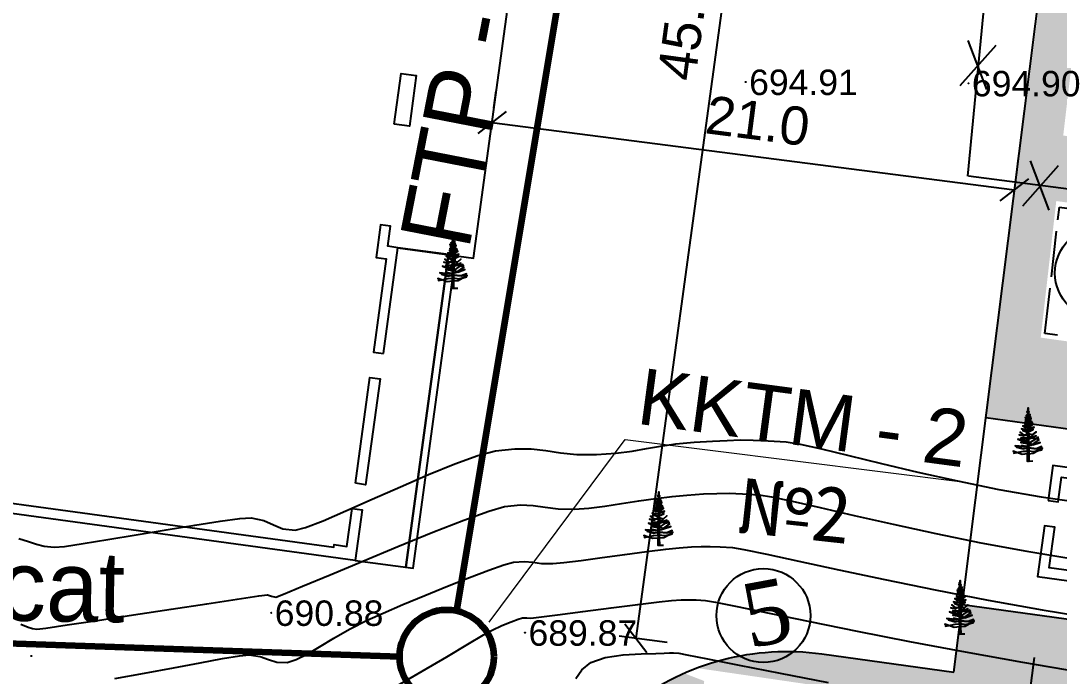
# Model space of a CAD drawing. Header units: feet. Extents: x 3381 to 683417, y 675186 to 4372291.
# Drawn here: x 682701.07 to 682741.89, y 4371955.67 to 4371981.43 of the extents above; entities that cross this region are included whole.
import ezdxf

# ---------------------------------------------------------------- set-up
doc = ezdxf.new("R2010")
doc.units = ezdxf.units.FT
doc.header["$MEASUREMENT"] = 0
doc.header["$PDMODE"] = 34
doc.header["$PDSIZE"] = 0.01
doc.linetypes.add('ACAD_ISO02W100', pattern=[15, 12, -3])
doc.linetypes.add('DUZ', pattern=[0])
doc.layers.get('0').update_dxf_attribs({"linetype": 'CONTINUOUS'})
doc.layers.get('Defpoints').update_dxf_attribs({"linetype": 'CONTINUOUS'})
for name, color, linetype in [('0_Point_Height', 2, 'CONTINUOUS'), ('0_Point_Point', 7, 'CONTINUOUS'), ('Aqaclar', 3, 'CONTINUOUS'), ('Layer8', 7, 'CONTINUOUS')]:
    doc.layers.add(name, color=color, linetype=linetype)
for name, color, linetype, lineweight in [('0_Ном._пера__7', 7, 'CONTINUOUS', 35), ('ANA HORIZONTAL', 24, 'CONTINUOUS', 30), ('das tikili', 5, 'CONTINUOUS', 0), ('HORIZANTAL', 24, 'CONTINUOUS', 13), ('окна', 140, 'CONTINUOUS', 9)]:
    doc.layers.add(name, color=color, linetype=linetype, lineweight=lineweight)
doc.styles.add('ARİAL', font='arial.ttf')
doc.styles.get("Standard").update_dxf_attribs({"font": 'arial.ttf', "height": 1.5})
doc.styles.add('style5', font='arialazlat.ttf', dxfattribs={"height": 400})
doc.styles.add('СГЕНЕРИР_СТИЛЬ_8', font='a3ar(la).ttf')
doc.dimstyles.new('ISO-25', dxfattribs={"dimtxt": 1.5, "dimasz": 1, "dimexe": 1.25, "dimexo": 0.625, "dimtad": 1, "dimtxsty": 'Standard', "dimblk": 'OBLIQUE', "dimcen": 2.5, "dimadec": 0, "dimazin": 0, "dimtfac": 1, "dimtmove": 0, "dimatfit": 3, "dimldrblk": 'OBLIQUE', "dimfxl": 1, "dimarcsym": 0})

# ---------------------------------------------------------------- blocks, each defined once
blk = doc.blocks.new('_Oblique')
at = {"color": 0, "linetype": 'ByBlock', "lineweight": -2}
blk.add_line((-0.5, -0.5), (0.5, 0.5), dxfattribs=at)
blk = doc.blocks.new('*D48')
at = {"color": 0, "lineweight": -2, "transparency": 16777216}
for p, q in [((682764.322, 4371993.59), (682770.297, 4371991.229)), ((682737.134, 4371910.689), (682769.134, 4371991.689)), ((682732.322, 4371912.59), (682738.297, 4371910.229))]:
    blk.add_line(p, q, dxfattribs=at)
at = {"layer": 'Defpoints', "color": 0, "lineweight": 30, "transparency": 16777216}
for p in [(682763.741, 4371993.819), (682769.134, 4371991.689), (682731.741, 4371912.819)]:
    blk.add_point(p, dxfattribs=at)
at = {"color": 0, "lineweight": -2, "transparency": 16777216}
for p, rotation in [((682769.134, 4371991.689), 68.44292071496228), ((682737.134, 4371910.689), 248.4429207149623)]:
    blk.add_blockref('_Oblique', p, dxfattribs=dict(at, rotation=rotation))
at = {"color": 0, "lineweight": 25, "transparency": 16777216, "insert": (682751.715, 4371951.749), "char_height": 1.5, "attachment_point": 5, "rotation": 68.4429}
blk.add_mtext('87,09', dxfattribs=at)
blk = doc.blocks.new('*D65')
at = {"color": 0, "lineweight": -2, "transparency": 16777216}
for p, q in [((682740.907, 4371956.406), (682737.165, 4371928.417)), ((682744.845, 4371955.88), (682741.102, 4371927.891)), ((682737.33, 4371929.656), (682741.268, 4371929.129))]:
    blk.add_line(p, q, dxfattribs=at)
at = {"layer": 'Defpoints', "color": 0, "lineweight": 30, "transparency": 16777216}
for p in [(682740.99, 4371957.026), (682744.928, 4371956.499), (682741.268, 4371929.129)]:
    blk.add_point(p, dxfattribs=at)
at = {"color": 0, "lineweight": -2, "transparency": 16777216}
for p, rotation in [((682737.33, 4371929.656), 172.3837789304627), ((682741.268, 4371929.129), 352.3837789304627)]:
    blk.add_blockref('_Oblique', p, dxfattribs=dict(at, rotation=rotation))
at = {"color": 0, "lineweight": 25, "transparency": 16777216, "insert": (682739.483, 4371930.771), "char_height": 1.5, "attachment_point": 5, "rotation": 352.3838}
blk.add_mtext('{\\fArial|b0|i0|c238|p34;4.0}', dxfattribs=at)
blk = doc.blocks.new('*D73')
at = {"color": 0, "lineweight": -2, "transparency": 16777216}
for p, q in [((682731.34, 4372001.807), (682725.245, 4371957.171)), ((682730.686, 4372001.896), (682732.579, 4372001.638)), ((682724.591, 4371957.261), (682726.483, 4371957.002))]:
    blk.add_line(p, q, dxfattribs=at)
at = {"layer": 'Defpoints', "color": 0, "lineweight": 30, "transparency": 16777216}
for p in [(682730.067, 4372001.981, 374.953), (682723.971, 4371957.345), (682725.245, 4371957.171)]:
    blk.add_point(p, dxfattribs=at)
at = {"color": 0, "lineweight": -2, "transparency": 16777216}
for p, rotation in [((682731.34, 4372001.807), 82.22386250905055), ((682725.245, 4371957.171), 262.2238625090505)]:
    blk.add_blockref('_Oblique', p, dxfattribs=dict(at, rotation=rotation))
at = {"color": 0, "lineweight": 25, "transparency": 16777216, "insert": (682727.113, 4371981.132), "char_height": 1.5, "attachment_point": 5, "rotation": 82.2239}
blk.add_mtext('{\\fArial|b0|i0|c238|p34;45.0}', dxfattribs=at)
blk = doc.blocks.new('*D77')
at = {"color": 0, "lineweight": -2, "transparency": 16777216}
for p, q in [((682745.098, 4371958.572), (682740.871, 4371927.947)), ((682749.519, 4371957.962), (682745.292, 4371927.336)), ((682741.042, 4371929.185), (682745.463, 4371928.575))]:
    blk.add_line(p, q, dxfattribs=at)
at = {"layer": 'Defpoints', "color": 0, "lineweight": 30, "transparency": 16777216}
for p in [(682745.184, 4371959.191, 243.171), (682749.605, 4371958.581, 243.171), (682745.463, 4371928.575)]:
    blk.add_point(p, dxfattribs=at)
at = {"color": 0, "lineweight": -2, "transparency": 16777216}
for p, rotation in [((682741.042, 4371929.185), 172.1407467968113), ((682745.463, 4371928.575), 352.1407467968113)]:
    blk.add_blockref('_Oblique', p, dxfattribs=dict(at, rotation=rotation))
at = {"color": 0, "lineweight": 25, "transparency": 16777216, "insert": (682743.442, 4371930.258), "char_height": 1.5, "attachment_point": 5, "rotation": 352.1407}
blk.add_mtext('{\\fArial|b0|i0|c238|p34;4.50}', dxfattribs=at)
blk = doc.blocks.new('*D30')
at = {"color": 0, "lineweight": -2, "transparency": 16777216}
blk.add_arc((682678.63, 4372016.248), 3.912, 242.879, 352.9349, dxfattribs=at)
at = {"layer": 'Defpoints', "color": 0, "lineweight": 30, "transparency": 16777216}
for p in [(682678.63, 4372016.248), (682678.63, 4372016.248), (682679.28, 4372012.391), (682717.144, 4372011.474), (682643.941, 4371948.521)]:
    blk.add_point(p, dxfattribs=at)
at = {"color": 0, "lineweight": -2, "transparency": 16777216}
for p, rotation in [((682682.512, 4372015.767), 82.93491798850536), ((682676.847, 4372012.766), 152.8790077977503)]:
    blk.add_blockref('_Oblique', p, dxfattribs=dict(at, rotation=rotation))
at = {"color": 0, "lineweight": 25, "transparency": 16777216, "insert": (682679.809, 4372014.02), "char_height": 1.5, "attachment_point": 5, "rotation": 27.907}
blk.add_mtext('110°', dxfattribs=at)
blk = doc.blocks.new('*D32')
at = {"color": 0, "lineweight": -2, "transparency": 16777216}
blk.add_arc((682740.56, 4371935.687), 7.21, 68.4429, 172.4341, dxfattribs=at)
at = {"layer": 'Defpoints', "color": 0, "lineweight": 30, "transparency": 16777216}
for p in [(682763.481, 4371993.705), (682643.941, 4371948.521), (682738.925, 4371942.709), (682740.595, 4371935.683), (682731.623, 4371913.064)]:
    blk.add_point(p, dxfattribs=at)
at = {"color": 0, "lineweight": -2, "transparency": 16777216}
for p, rotation in [((682743.209, 4371942.393), 338.4429207151824), ((682733.413, 4371936.637), 262.434139284192)]:
    blk.add_blockref('_Oblique', p, dxfattribs=dict(at, rotation=rotation))
at = {"color": 0, "lineweight": 25, "transparency": 16777216, "insert": (682736.203, 4371943.103), "char_height": 1.5, "attachment_point": 5, "rotation": 30.4385}
blk.add_mtext('104°', dxfattribs=at)
blk = doc.blocks.new('*D40')
at = {"color": 0, "lineweight": -2, "transparency": 16777216}
for p, q in [((682719.668, 4371978.005), (682719.753, 4371978.668)), ((682719.593, 4371977.428), (682740.13, 4371974.787)), ((682740.204, 4371975.364), (682740.289, 4371976.027))]:
    blk.add_line(p, q, dxfattribs=at)
at = {"layer": 'Defpoints', "color": 0, "lineweight": 30, "transparency": 16777216}
for p in [(682719.588, 4371977.385), (682740.124, 4371974.744), (682740.13, 4371974.787)]:
    blk.add_point(p, dxfattribs=at)
at = {"color": 0, "lineweight": -2, "transparency": 16777216}
for p, rotation in [((682719.593, 4371977.428), 172.6706720708803), ((682740.13, 4371974.787), 352.6706720708803)]:
    blk.add_blockref('_Oblique', p, dxfattribs=dict(at, rotation=rotation))
at = {"color": 0, "lineweight": 25, "transparency": 16777216, "insert": (682730.039, 4371977.487), "char_height": 1.5, "attachment_point": 5, "rotation": 352.6707}
blk.add_mtext('{\\fArial|b0|i0|c238|p34;21.0}', dxfattribs=at)

msp = doc.modelspace()

# ---------------------------------------------------------------- hatches: boundary and pattern name
at = {"lineweight": 25}
h = msp.add_hatch(dxfattribs=at)
h.set_pattern_fill('GRASS', color=3)
h.set_pattern_definition([(90, (1845.1116, -2920.28305), (-0.707106781, 0.707106781), [0.1875, -1.226713563]), (45, (1845.1116, -2920.283), (-0.70710678119, 0.70710678119), [0.1875, -0.8125]), (135, (1845.1116, -2920.283), (-0.70710678119, -0.70710678119), [0.1875, -0.8125])])
edge = h.paths.add_edge_path(flags=16)
edge.add_arc((682658.082, 4371956.212), 3.56, 0, 360)
edge = h.paths.add_edge_path()
edge.add_line((682660.874, 4371958.42), (682665.412, 4371957.812))
edge.add_line((682665.412, 4371957.812), (682665.799, 4371960.701))
edge.add_line((682665.799, 4371960.701), (682658.472, 4371961.691))
edge.add_line((682658.472, 4371961.691), (682660.613, 4371977.547))
edge.add_line((682660.613, 4371977.547), (682668.986, 4371976.416))
edge.add_line((682668.986, 4371976.416), (682669.713, 4371981.799))
edge.add_line((682669.713, 4371981.799), (682665.061, 4371982.471))
edge.add_line((682665.061, 4371982.471), (682665.875, 4371988.112))
edge.add_line((682665.875, 4371988.112), (682673.997, 4371986.959))
edge.add_line((682673.997, 4371986.959), (682677.743, 4372014.074))
edge.add_line((682677.743, 4372014.074), (682677.836, 4372014.764))
edge.add_line((682677.836, 4372014.764), (682677.566, 4372014.27))
edge.add_line((682677.566, 4372014.27), (682640.028, 4371940.941))
edge.add_line((682640.028, 4371940.941), (682731.623, 4371913.064))
edge.add_line((682731.623, 4371913.064), (682763.481, 4371993.705))
edge.add_line((682763.481, 4371993.705), (682756.37, 4371996.426))
edge.add_line((682756.37, 4371996.426), (682754.616, 4371991.842))
edge.add_line((682754.616, 4371991.842), (682746.252, 4371994.776))
edge.add_arc((682905.681, 4371929.891), 172.127, 157.85455, 159.31778)
edge.add_line((682744.647, 4371990.683), (682758.012, 4371988.887))
edge.add_line((682758.012, 4371988.887), (682757.27, 4371983.639))
edge.add_line((682757.27, 4371983.639), (682743.941, 4371985.446))
edge.add_arc((682744.241, 4371982.305), 3.155, 95.4615, 167.5925)
edge.add_line((682741.16, 4371982.983), (682741.16, 4371982.028))
edge.add_line((682741.16, 4371982.028), (682742.827, 4371982.421))
edge.add_line((682742.827, 4371982.421), (682748.418, 4371981.442))
edge.add_line((682748.418, 4371981.442), (682746.468, 4371968.259))
edge.add_line((682746.468, 4371968.259), (682746.249, 4371968.259))
edge.add_line((682746.249, 4371968.259), (682741.16, 4371968.976))
edge.add_line((682741.16, 4371968.976), (682741.771, 4371974.344))
edge.add_line((682741.771, 4371974.344), (682746.874, 4371973.645))
edge.add_line((682746.874, 4371973.645), (682747.225, 4371976.207))
edge.add_line((682747.225, 4371976.207), (682742.045, 4371976.917))
edge.add_line((682742.045, 4371976.917), (682742.641, 4371982.005))
edge.add_line((682742.641, 4371982.005), (682741.06, 4371981.796))
edge.add_line((682741.06, 4371981.796), (682739.004, 4371965.83))
edge.add_line((682739.004, 4371965.83), (682747.74, 4371964.621))
edge.add_line((682747.74, 4371964.621), (682746.909, 4371957.265))
edge.add_line((682746.909, 4371957.265), (682738.126, 4371958.481))
edge.add_line((682738.126, 4371958.481), (682737.747, 4371955.83))
edge.add_line((682737.747, 4371955.83), (682731.62, 4371956.634))
edge.add_arc((682731.183, 4371946.643), 10, 87.4993, 110.7786)
edge.add_line((682727.636, 4371955.993), (682737.385, 4371954.567))
edge.add_line((682737.385, 4371954.567), (682736.758, 4371951.072))
edge.add_line((682736.758, 4371951.072), (682733.448, 4371951.598))
edge.add_line((682733.448, 4371951.598), (682733.841, 4371954.672))
edge.add_line((682733.841, 4371954.672), (682731.31, 4371955.007))
edge.add_line((682731.31, 4371955.007), (682730.905, 4371951.945))
edge.add_line((682730.905, 4371951.945), (682727.581, 4371952.385))
edge.add_line((682727.581, 4371952.385), (682727.933, 4371955.482))
edge.add_line((682727.933, 4371955.482), (682727.139, 4371955.789))
edge.add_arc((682731.353, 4371946.431), 10.263, 114.2395, 179.0096)
edge.add_line((682721.091, 4371946.608), (682720.741, 4371943.972))
edge.add_line((682720.741, 4371943.972), (682717.755, 4371944.299))
edge.add_line((682717.755, 4371944.299), (682716.874, 4371939.436))
edge.add_line((682716.874, 4371939.436), (682708.165, 4371940.649))
edge.add_line((682708.165, 4371940.649), (682708.852, 4371945.55))
edge.add_line((682708.852, 4371945.55), (682701.926, 4371946.469))
edge.add_line((682701.926, 4371946.469), (682702.361, 4371949.743))
edge.add_arc((682699.387, 4371950.138), 3, 352.4412, 442.1402)
edge.add_line((682699.797, 4371953.11), (682687.911, 4371954.75))
edge.add_line((682687.911, 4371954.75), (682686.64, 4371945.333))
edge.add_line((682686.64, 4371945.333), (682679.337, 4371946.312))
edge.add_line((682679.337, 4371946.312), (682680.591, 4371955.761))
edge.add_line((682680.591, 4371955.761), (682677.575, 4371956.183))
edge.add_line((682677.575, 4371956.183), (682676.314, 4371946.678))
edge.add_line((682676.314, 4371946.678), (682674.884, 4371946.953))
edge.add_line((682674.884, 4371946.953), (682664.163, 4371948.496))
edge.add_line((682664.163, 4371948.496), (682665.212, 4371956.326))
edge.add_line((682665.212, 4371956.326), (682661.592, 4371956.811))
edge.add_arc((682658.082, 4371956.212), 3.56, 9.688, 38.3434)

# ---------------------------------------------------------------- linework, layer by layer
at = {"lineweight": 90}
msp.add_line((682724.11, 4371993.675), (682718.193, 4371958.245, 690), dxfattribs=at)
at = {"color": 1, "lineweight": 25}
for p, q in [((682738, 4371978.886), (682739.403, 4371980.475)), ((682738.293, 4371980.656, 697.5), (682739.029, 4371978.723)), ((682740.748, 4371975.92, 697.5), (682741.485, 4371973.987)), ((682740.456, 4371974.151), (682741.859, 4371975.739))]:
    msp.add_line(p, q, dxfattribs=at)
at = {"color": 0, "lineweight": 18}
for p, q in [((682719.482, 4371957.796, -2), (682724.827, 4371964.974, -61.366)), ((682724.827, 4371964.974, -61.366), (682738.191, 4371963.3, -61.366))]:
    msp.add_line(p, q, dxfattribs=at)
at = {"color": 7, "lineweight": 90}
msp.add_line((682715.965, 4371956.437, 690), (682680.559, 4371957.62, 690), dxfattribs=at)
at = {"color": 7, "lineweight": 25}
for points in [[(682714.216, 4371960.223), (682716.5, 4371959.912), (682718.178, 4371972.198), (682717.881, 4371972.238), (682716.203, 4371959.952), (682717.881, 4371972.238), (682715.894, 4371972.509), (682718.867, 4371972.104), (682722.06, 4371995.487), (682719.087, 4371995.892)], [(682715.326, 4371968.348), (682715.894, 4371972.509), (682715.498, 4371972.564), (682715.606, 4371973.356), (682715.21, 4371973.41), (682715.034, 4371972.122), (682715.43, 4371972.068), (682714.93, 4371968.402), (682715.326, 4371968.348)], [(682686.955, 4371962.331), (682687.009, 4371962.728), (682687.798, 4371962.62), (682687.811, 4371962.719), (682687.91, 4371962.706), (682688.127, 4371964.291), (682688.622, 4371964.223), (682688.609, 4371964.124), (682713.379, 4371960.742), (682713.392, 4371960.841), (682713.888, 4371960.773), (682714.091, 4371962.259), (682714.487, 4371962.205), (682714.216, 4371960.223), (682688.455, 4371963.741), (682688.239, 4371962.156), (682686.955, 4371962.331)]]:
    msp.add_lwpolyline(points, dxfattribs=at)
for points in [[(682737.747, 4371955.83), (682741.16, 4371982.983, -0.312203), (682743.711, 4371985.392), (682743.941, 4371985.446)], [(682701.926, 4371946.469), (682720.741, 4371943.972), (682721.27, 4371947.959, -0.415845), (682732.554, 4371956.549), (682737.747, 4371955.83)]]:
    msp.add_lwpolyline(points, format="xyb", dxfattribs=at)
for points in [[(682715.75, 4371977.364), (682716.022, 4371979.355), (682716.616, 4371979.274), (682716.344, 4371977.282)], [(682714.226, 4371963.25), (682714.794, 4371967.411), (682715.191, 4371967.357), (682714.622, 4371963.196)]]:
    msp.add_lwpolyline(points, close=True, dxfattribs=at)
at = {"color": 7, "linetype": 'ACAD_ISO02W100', "lineweight": 25, "ltscale": 0.15, "elevation": 243.171}
msp.add_lwpolyline([(682741.319, 4371969.135), (682741.894, 4371974.103), (682746.849, 4371973.426), (682746.274, 4371968.459), (682741.319, 4371969.135)], dxfattribs=at)
at = {"color": 7, "lineweight": 25, "elevation": 243.171}
msp.add_lwpolyline([(682738.081, 4371958.487), (682746.909, 4371957.265), (682747.74, 4371964.621), (682739.004, 4371965.83)], dxfattribs=at)
at = {"color": 7, "lineweight": 25, "elevation": 243.171, "flags": 128}
msp.add_lwpolyline([(682741.45, 4371962.576), (682741.846, 4371962.522), (682741.981, 4371963.497), (682745.542, 4371963.005), (682745.048, 4371959.439), (682741.487, 4371959.932), (682741.709, 4371961.531), (682741.313, 4371961.586), (682741.036, 4371959.59), (682745.395, 4371958.987), (682745.998, 4371963.345), (682741.64, 4371963.949), (682741.45, 4371962.576)], dxfattribs=at)
at = {"color": 7, "linetype": 'DUZ', "lineweight": 25}
for centre in [(682743.567, 4371971.515, -1131.832), (682730.26, 4371958.053, 2350.8)]:
    msp.add_circle(centre, 1.846, dxfattribs=at)
at = {"color": 1, "linetype": 'ByBlock', "lineweight": 90}
msp.add_circle((682717.812, 4371956.437, 690), 1.848, dxfattribs=at)
at = {"linetype": 'Continuous', "lineweight": 25}
msp.add_open_spline([(682691.713, 4372146.789), (682693.534, 4372143.319), (682699.84, 4372131.301), (682709.737, 4372113.319), (682723.732, 4372094.055), (682734.503, 4372073.857), (682745.466, 4372055.972), (682754.594, 4372038.568), (682768.009, 4372020.047), (682784.609, 4372005.758), (682796.144, 4371990.921), (682804.074, 4371980.439), (682815.392, 4371968.52), (682823.641, 4371957.828), (682828.085, 4371952.068)], degree=3, knots=[0, 0, 0, 0, 11.75951, 40.72321, 61.46233, 83.054979, 109.290717, 124.392744, 141.962718, 177.533008, 189.558821, 198.276488, 216.955448, 238.768866, 238.768866, 238.768866, 238.768866], dxfattribs=at)
at = {"layer": '0_Point_Point', "lineweight": 25}
for p in [(682729.563, 4371979.023, 694.915), (682738.319, 4371978.971, 694.896), (682710.917, 4371958.161, 690.883), (682720.892, 4371957.383, 689.868), (682701.488, 4371956.466, 690.837)]:
    msp.add_point(p, dxfattribs=at)
at = {"layer": 'ANA HORIZONTAL', "color": 32, "lineweight": 25, "elevation": 690}
msp.add_lwpolyline([(682715.807, 4371955.271), (682716.845, 4371955.866), (682717.812, 4371956.437), (682718.64, 4371956.931), (682719.258, 4371957.298), (682719.595, 4371957.484), (682719.984, 4371957.657), (682720.342, 4371957.804), (682720.627, 4371957.911), (682720.798, 4371957.961), (682720.957, 4371957.961), (682721.119, 4371957.949), (682721.438, 4371957.988), (682722.173, 4371958.083), (682723.169, 4371958.214), (682724.271, 4371958.357), (682725.323, 4371958.491), (682726.169, 4371958.594), (682726.654, 4371958.645), (682727.028, 4371958.667), (682727.321, 4371958.677), (682727.613, 4371958.672), (682727.986, 4371958.649), (682728.371, 4371958.58), (682729.229, 4371958.407), (682730.491, 4371958.147), (682732.087, 4371957.82), (682733.949, 4371957.444), (682736.008, 4371957.04), (682738.193, 4371956.625), (682740.438, 4371956.218), (682742.671, 4371955.84)], dxfattribs=at)
at = {"layer": 'Aqaclar', "color": 3, "lineweight": 25}
for points in [[(682718.245, 4371970.909), (682718.033, 4371970.902), (682718.037, 4371971.196), (682717.829, 4371971.172), (682717.619, 4371971.248), (682717.469, 4371971.302), (682717.619, 4371971.248), (682717.494, 4371971.221), (682717.619, 4371971.248), (682717.873, 4371971.302), (682718.038, 4371971.309), (682718.037, 4371971.196), (682718.082, 4371971.201), (682718.086, 4371970.903), (682718.082, 4371971.201), (682718.258, 4371971.221), (682718.425, 4371971.315), (682718.593, 4371971.359), (682718.425, 4371971.315), (682718.618, 4371971.423), (682718.425, 4371971.315), (682718.283, 4371971.278), (682718.08, 4371971.307), (682718.082, 4371971.201), (682718.08, 4371971.307), (682718.062, 4371971.31), (682718.038, 4371971.309), (682718.039, 4371971.432), (682718.037, 4371971.432), (682717.867, 4371971.391), (682717.608, 4371971.464), (682717.867, 4371971.391), (682718.037, 4371971.432), (682718.039, 4371971.432), (682718.04, 4371971.478), (682718.031, 4371971.48), (682717.816, 4371971.529), (682717.946, 4371971.499), (682717.873, 4371971.488), (682717.544, 4371971.521), (682717.873, 4371971.488), (682717.946, 4371971.499), (682718.041, 4371971.514), (682718.04, 4371971.478), (682718.041, 4371971.514), (682718.078, 4371971.52), (682718.08, 4371971.307), (682718.079, 4371971.432), (682718.081, 4371971.432), (682718.385, 4371971.399), (682718.587, 4371971.488), (682718.385, 4371971.399), (682718.079, 4371971.432), (682718.078, 4371971.52), (682718.189, 4371971.537), (682718.486, 4371971.747), (682718.223, 4371971.561), (682718.246, 4371971.553), (682718.53, 4371971.65), (682718.246, 4371971.553), (682718.138, 4371971.594), (682718.077, 4371971.603), (682718.078, 4371971.52), (682718.077, 4371971.603), (682718.042, 4371971.609), (682718.041, 4371971.514), (682718.042, 4371971.609), (682717.778, 4371971.65), (682718.042, 4371971.609), (682718.042, 4371971.658), (682717.974, 4371971.658), (682717.652, 4371971.78), (682717.974, 4371971.658), (682718.042, 4371971.658), (682718.044, 4371971.761), (682717.955, 4371971.723), (682717.747, 4371971.772), (682717.955, 4371971.723), (682718.075, 4371971.774), (682718.076, 4371971.658), (682718.042, 4371971.658), (682718.076, 4371971.658), (682718.077, 4371971.603), (682718.076, 4371971.658), (682718.157, 4371971.658), (682718.356, 4371971.791), (682718.448, 4371971.853), (682718.356, 4371971.791), (682718.378, 4371971.788), (682718.473, 4371971.804), (682718.378, 4371971.788), (682718.22, 4371971.812), (682718.193, 4371971.825), (682718.075, 4371971.774), (682718.193, 4371971.825), (682718.372, 4371971.901), (682718.193, 4371971.825), (682718.132, 4371971.853), (682718.239, 4371971.877), (682718.132, 4371971.853), (682718.062, 4371971.885), (682718.073, 4371971.88), (682718.074, 4371971.84), (682718.132, 4371971.853), (682718.074, 4371971.84), (682718.075, 4371971.774), (682718.074, 4371971.84), (682718.044, 4371971.834), (682718.044, 4371971.761), (682718.044, 4371971.834), (682717.949, 4371971.812), (682717.772, 4371971.82), (682717.949, 4371971.812), (682718.044, 4371971.834), (682718.046, 4371971.925), (682718.1, 4371971.917), (682718.073, 4371971.921), (682718.073, 4371971.88), (682718.073, 4371971.921), (682718.046, 4371971.925), (682717.873, 4371971.95), (682717.74, 4371972.055), (682717.873, 4371971.95), (682717.937, 4371971.941), (682717.873, 4371971.901), (682717.702, 4371971.942), (682717.873, 4371971.901), (682717.937, 4371971.941), (682718.047, 4371972.009), (682718.046, 4371971.925), (682718.073, 4371971.921), (682718.072, 4371971.985), (682718.233, 4371971.942), (682718.372, 4371972.063), (682718.233, 4371971.942), (682718.072, 4371971.985), (682718.071, 4371972.066), (682718.258, 4371972.152), (682718.031, 4371972.047), (682717.848, 4371972.112), (682718.031, 4371972.047), (682718.047, 4371972.055), (682718.047, 4371972.009), (682718.049, 4371972.167), (682718.031, 4371972.16), (682717.942, 4371972.152), (682717.797, 4371972.177), (682717.942, 4371972.152), (682718.031, 4371972.16), (682718.049, 4371972.167), (682718.07, 4371972.174), (682718.071, 4371972.066), (682718.07, 4371972.174), (682718.29, 4371972.249), (682718.184, 4371972.213), (682718.258, 4371972.209), (682718.107, 4371972.217), (682717.993, 4371972.274), (682718.05, 4371972.245), (682718.049, 4371972.167), (682718.07, 4371972.174), (682718.068, 4371972.268), (682717.942, 4371972.233), (682717.854, 4371972.306), (682717.942, 4371972.233), (682718.05, 4371972.263), (682718.05, 4371972.245), (682718.05, 4371972.263), (682718.151, 4371972.29), (682718.252, 4371972.371), (682718.151, 4371972.29), (682718.068, 4371972.268), (682718.068, 4371972.309), (682718.1, 4371972.306), (682718.227, 4371972.42), (682718.1, 4371972.306), (682718.068, 4371972.309), (682718.05, 4371972.31), (682718.05, 4371972.263), (682718.05, 4371972.31), (682717.911, 4371972.322), (682718.05, 4371972.31), (682718.051, 4371972.326), (682717.923, 4371972.411), (682718.051, 4371972.326), (682718.052, 4371972.437), (682718.056, 4371972.436), (682717.942, 4371972.484), (682718.056, 4371972.436), (682718.163, 4371972.501), (682718.066, 4371972.442), (682718.068, 4371972.309), (682718.067, 4371972.375), (682718.208, 4371972.468), (682718.067, 4371972.375), (682718.065, 4371972.512), (682718.126, 4371972.525), (682718.182, 4371972.59), (682718.126, 4371972.525), (682718.065, 4371972.512), (682718.053, 4371972.509), (682718.052, 4371972.437), (682718.053, 4371972.509), (682718.012, 4371972.501), (682717.961, 4371972.565), (682718.012, 4371972.501), (682718.053, 4371972.509), (682718.054, 4371972.603), (682717.942, 4371972.63), (682718.075, 4371972.598), (682718.163, 4371972.646), (682718.075, 4371972.598), (682718.064, 4371972.6), (682718.065, 4371972.512), (682718.064, 4371972.6), (682718.064, 4371972.645), (682718.144, 4371972.687), (682718.064, 4371972.645), (682718.063, 4371972.717), (682718.094, 4371972.711), (682718.063, 4371972.717), (682718.012, 4371972.727), (682718.056, 4371972.719), (682718.054, 4371972.603), (682718.055, 4371972.647), (682718.012, 4371972.654), (682718.055, 4371972.647), (682718.055, 4371972.677), (682717.98, 4371972.703), (682718.055, 4371972.677), (682718.056, 4371972.719), (682718.056, 4371972.758), (682718.031, 4371972.768), (682718.062, 4371972.756), (682718.094, 4371972.743), (682718.119, 4371972.711), (682718.106, 4371972.728), (682718.138, 4371972.752), (682718.094, 4371972.719), (682718.106, 4371972.728), (682718.094, 4371972.743), (682718.062, 4371972.756), (682718.063, 4371972.717), (682718.062, 4371972.756), (682718.062, 4371972.818), (682718.1, 4371972.849), (682718.067, 4371972.822), (682718.088, 4371972.808), (682718.067, 4371972.822), (682718.057, 4371972.828), (682718.012, 4371972.857), (682718.057, 4371972.828), (682718.058, 4371972.888), (682718.031, 4371972.922), (682718.058, 4371972.888), (682718.059, 4371973.01), (682718.062, 4371972.825), (682718.062, 4371972.818), (682718.062, 4371972.825), (682718.057, 4371972.828), (682718.057, 4371972.814), (682718.062, 4371972.818), (682718.05, 4371972.808), (682718.057, 4371972.814), (682718.056, 4371972.758)], [(682740.851, 4371964.117), (682740.639, 4371964.11), (682740.643, 4371964.404), (682740.435, 4371964.381), (682740.225, 4371964.456), (682740.075, 4371964.51), (682740.225, 4371964.456), (682740.1, 4371964.429), (682740.225, 4371964.456), (682740.479, 4371964.51), (682740.644, 4371964.517), (682740.643, 4371964.404), (682740.688, 4371964.409), (682740.692, 4371964.112), (682740.688, 4371964.409), (682740.864, 4371964.429), (682741.031, 4371964.523), (682741.199, 4371964.567), (682741.031, 4371964.523), (682741.224, 4371964.632), (682741.031, 4371964.523), (682740.89, 4371964.486), (682740.687, 4371964.516), (682740.688, 4371964.409), (682740.687, 4371964.516), (682740.669, 4371964.518), (682740.644, 4371964.517), (682740.646, 4371964.64), (682740.643, 4371964.64), (682740.473, 4371964.599), (682740.214, 4371964.672), (682740.473, 4371964.599), (682740.643, 4371964.64), (682740.646, 4371964.64), (682740.646, 4371964.686), (682740.637, 4371964.688), (682740.422, 4371964.737), (682740.552, 4371964.708), (682740.479, 4371964.697), (682740.151, 4371964.729), (682740.479, 4371964.697), (682740.552, 4371964.708), (682740.647, 4371964.722), (682740.646, 4371964.686), (682740.647, 4371964.722), (682740.684, 4371964.728), (682740.687, 4371964.516), (682740.685, 4371964.64), (682740.688, 4371964.64), (682740.991, 4371964.607), (682741.193, 4371964.697), (682740.991, 4371964.607), (682740.685, 4371964.64), (682740.684, 4371964.728), (682740.795, 4371964.745), (682741.092, 4371964.956), (682740.83, 4371964.77), (682740.852, 4371964.761), (682741.136, 4371964.859), (682740.852, 4371964.761), (682740.744, 4371964.802), (682740.683, 4371964.812), (682740.684, 4371964.728), (682740.683, 4371964.812), (682740.648, 4371964.817), (682740.647, 4371964.722), (682740.648, 4371964.817), (682740.384, 4371964.859), (682740.648, 4371964.817), (682740.649, 4371964.867), (682740.58, 4371964.867), (682740.258, 4371964.988), (682740.58, 4371964.867), (682740.649, 4371964.867), (682740.65, 4371964.969), (682740.561, 4371964.931), (682740.353, 4371964.98), (682740.561, 4371964.931), (682740.681, 4371964.983), (682740.682, 4371964.867), (682740.649, 4371964.867), (682740.682, 4371964.867), (682740.683, 4371964.812), (682740.682, 4371964.867), (682740.763, 4371964.867), (682740.962, 4371965), (682741.054, 4371965.061), (682740.962, 4371965), (682740.984, 4371964.996), (682741.079, 4371965.012), (682740.984, 4371964.996), (682740.826, 4371965.02), (682740.799, 4371965.033), (682740.681, 4371964.983), (682740.799, 4371965.033), (682740.978, 4371965.11), (682740.799, 4371965.033), (682740.738, 4371965.061), (682740.845, 4371965.085), (682740.738, 4371965.061), (682740.669, 4371965.093), (682740.68, 4371965.088), (682740.68, 4371965.048), (682740.738, 4371965.061), (682740.68, 4371965.048), (682740.681, 4371964.983), (682740.68, 4371965.048), (682740.651, 4371965.042), (682740.65, 4371964.969), (682740.651, 4371965.042), (682740.555, 4371965.02), (682740.378, 4371965.029), (682740.555, 4371965.02), (682740.651, 4371965.042), (682740.652, 4371965.134), (682740.706, 4371965.126), (682740.679, 4371965.13), (682740.68, 4371965.088), (682740.679, 4371965.13), (682740.652, 4371965.134), (682740.479, 4371965.158), (682740.346, 4371965.263), (682740.479, 4371965.158), (682740.543, 4371965.149), (682740.479, 4371965.11), (682740.309, 4371965.15), (682740.479, 4371965.11), (682740.543, 4371965.149), (682740.653, 4371965.217), (682740.652, 4371965.134), (682740.679, 4371965.13), (682740.678, 4371965.193), (682740.839, 4371965.15), (682740.978, 4371965.272), (682740.839, 4371965.15), (682740.678, 4371965.193), (682740.677, 4371965.274), (682740.864, 4371965.361), (682740.637, 4371965.255), (682740.454, 4371965.32), (682740.637, 4371965.255), (682740.653, 4371965.263), (682740.653, 4371965.217), (682740.655, 4371965.375), (682740.637, 4371965.369), (682740.549, 4371965.361), (682740.403, 4371965.385), (682740.549, 4371965.361), (682740.637, 4371965.369), (682740.655, 4371965.375), (682740.676, 4371965.382), (682740.677, 4371965.274), (682740.676, 4371965.382), (682740.896, 4371965.458), (682740.79, 4371965.421), (682740.864, 4371965.417), (682740.713, 4371965.425), (682740.599, 4371965.482), (682740.656, 4371965.454), (682740.655, 4371965.375), (682740.676, 4371965.382), (682740.675, 4371965.476), (682740.549, 4371965.442), (682740.46, 4371965.514), (682740.549, 4371965.442), (682740.656, 4371965.471), (682740.656, 4371965.454), (682740.656, 4371965.471), (682740.757, 4371965.498), (682740.858, 4371965.579), (682740.757, 4371965.498), (682740.675, 4371965.476), (682740.674, 4371965.517), (682740.706, 4371965.514), (682740.833, 4371965.628), (682740.706, 4371965.514), (682740.674, 4371965.517), (682740.657, 4371965.519), (682740.656, 4371965.471), (682740.657, 4371965.519), (682740.517, 4371965.531), (682740.657, 4371965.519), (682740.657, 4371965.534), (682740.53, 4371965.62), (682740.657, 4371965.534), (682740.658, 4371965.646), (682740.662, 4371965.644), (682740.549, 4371965.693), (682740.662, 4371965.644), (682740.77, 4371965.709), (682740.673, 4371965.65), (682740.674, 4371965.517), (682740.673, 4371965.584), (682740.814, 4371965.676), (682740.673, 4371965.584), (682740.672, 4371965.72), (682740.732, 4371965.733), (682740.789, 4371965.798), (682740.732, 4371965.733), (682740.672, 4371965.72), (682740.659, 4371965.718), (682740.658, 4371965.646), (682740.659, 4371965.718), (682740.618, 4371965.709), (682740.568, 4371965.774), (682740.618, 4371965.709), (682740.659, 4371965.718), (682740.66, 4371965.811), (682740.549, 4371965.838), (682740.681, 4371965.806), (682740.77, 4371965.855), (682740.681, 4371965.806), (682740.671, 4371965.809), (682740.672, 4371965.72), (682740.671, 4371965.809), (682740.67, 4371965.853), (682740.751, 4371965.895), (682740.67, 4371965.853), (682740.669, 4371965.926), (682740.7, 4371965.919), (682740.669, 4371965.926), (682740.618, 4371965.936), (682740.662, 4371965.927), (682740.66, 4371965.811), (682740.661, 4371965.855), (682740.618, 4371965.863), (682740.661, 4371965.855), (682740.661, 4371965.885), (682740.586, 4371965.911), (682740.661, 4371965.885), (682740.662, 4371965.927), (682740.662, 4371965.966), (682740.637, 4371965.976), (682740.669, 4371965.964), (682740.7, 4371965.952), (682740.725, 4371965.919), (682740.712, 4371965.936), (682740.744, 4371965.96), (682740.7, 4371965.927), (682740.712, 4371965.936), (682740.7, 4371965.952), (682740.669, 4371965.964), (682740.669, 4371965.926), (682740.669, 4371965.964), (682740.668, 4371966.026), (682740.706, 4371966.057), (682740.673, 4371966.03), (682740.694, 4371966.017), (682740.673, 4371966.03), (682740.663, 4371966.036), (682740.618, 4371966.065), (682740.663, 4371966.036), (682740.664, 4371966.096), (682740.637, 4371966.13), (682740.664, 4371966.096), (682740.665, 4371966.219), (682740.668, 4371966.033), (682740.668, 4371966.026), (682740.668, 4371966.033), (682740.663, 4371966.036), (682740.663, 4371966.022), (682740.668, 4371966.026), (682740.656, 4371966.017), (682740.663, 4371966.022), (682740.662, 4371965.966)], [(682726.331, 4371960.813), (682726.12, 4371960.806), (682726.123, 4371961.1), (682725.915, 4371961.077), (682725.706, 4371961.152), (682725.555, 4371961.206), (682725.706, 4371961.152), (682725.581, 4371961.125), (682725.706, 4371961.152), (682725.96, 4371961.206), (682726.125, 4371961.213), (682726.123, 4371961.1), (682726.169, 4371961.105), (682726.172, 4371960.808), (682726.169, 4371961.105), (682726.345, 4371961.125), (682726.512, 4371961.219), (682726.68, 4371961.263), (682726.512, 4371961.219), (682726.705, 4371961.328), (682726.512, 4371961.219), (682726.37, 4371961.182), (682726.167, 4371961.212), (682726.169, 4371961.105), (682726.167, 4371961.212), (682726.149, 4371961.214), (682726.125, 4371961.213), (682726.126, 4371961.336), (682726.124, 4371961.336), (682725.953, 4371961.295), (682725.694, 4371961.368), (682725.953, 4371961.295), (682726.124, 4371961.336), (682726.126, 4371961.336), (682726.127, 4371961.382), (682726.118, 4371961.384), (682725.903, 4371961.433), (682726.032, 4371961.404), (682725.96, 4371961.392), (682725.631, 4371961.425), (682725.96, 4371961.392), (682726.032, 4371961.404), (682726.127, 4371961.418), (682726.127, 4371961.382), (682726.127, 4371961.418), (682726.165, 4371961.424), (682726.167, 4371961.212), (682726.166, 4371961.336), (682726.168, 4371961.336), (682726.471, 4371961.303), (682726.673, 4371961.392), (682726.471, 4371961.303), (682726.166, 4371961.336), (682726.165, 4371961.424), (682726.276, 4371961.441), (682726.572, 4371961.652), (682726.31, 4371961.466), (682726.332, 4371961.457), (682726.617, 4371961.554), (682726.332, 4371961.457), (682726.225, 4371961.498), (682726.164, 4371961.507), (682726.165, 4371961.424), (682726.164, 4371961.507), (682726.129, 4371961.513), (682726.127, 4371961.418), (682726.129, 4371961.513), (682725.865, 4371961.554), (682726.129, 4371961.513), (682726.129, 4371961.563), (682726.061, 4371961.563), (682725.739, 4371961.684), (682726.061, 4371961.563), (682726.129, 4371961.563), (682726.13, 4371961.665), (682726.042, 4371961.627), (682725.833, 4371961.676), (682726.042, 4371961.627), (682726.162, 4371961.678), (682726.163, 4371961.563), (682726.129, 4371961.563), (682726.163, 4371961.563), (682726.164, 4371961.507), (682726.163, 4371961.563), (682726.244, 4371961.563), (682726.443, 4371961.696), (682726.535, 4371961.757), (682726.443, 4371961.696), (682726.465, 4371961.692), (682726.56, 4371961.708), (682726.465, 4371961.692), (682726.307, 4371961.716), (682726.28, 4371961.729), (682726.162, 4371961.678), (682726.28, 4371961.729), (682726.459, 4371961.805), (682726.28, 4371961.729), (682726.219, 4371961.757), (682726.326, 4371961.781), (682726.219, 4371961.757), (682726.149, 4371961.789), (682726.16, 4371961.784), (682726.161, 4371961.744), (682726.219, 4371961.757), (682726.161, 4371961.744), (682726.162, 4371961.678), (682726.161, 4371961.744), (682726.131, 4371961.738), (682726.13, 4371961.665), (682726.131, 4371961.738), (682726.036, 4371961.716), (682725.859, 4371961.724), (682726.036, 4371961.716), (682726.131, 4371961.738), (682726.132, 4371961.829), (682726.187, 4371961.822), (682726.16, 4371961.826), (682726.16, 4371961.784), (682726.16, 4371961.826), (682726.132, 4371961.829), (682725.96, 4371961.854), (682725.827, 4371961.959), (682725.96, 4371961.854), (682726.024, 4371961.845), (682725.96, 4371961.805), (682725.789, 4371961.846), (682725.96, 4371961.805), (682726.024, 4371961.845), (682726.134, 4371961.913), (682726.132, 4371961.829), (682726.16, 4371961.826), (682726.159, 4371961.889), (682726.32, 4371961.846), (682726.459, 4371961.967), (682726.32, 4371961.846), (682726.159, 4371961.889), (682726.158, 4371961.97), (682726.345, 4371962.057), (682726.118, 4371961.951), (682725.934, 4371962.016), (682726.118, 4371961.951), (682726.134, 4371961.959), (682726.134, 4371961.913), (682726.136, 4371962.071), (682726.118, 4371962.065), (682726.029, 4371962.057), (682725.884, 4371962.081), (682726.029, 4371962.057), (682726.118, 4371962.065), (682726.136, 4371962.071), (682726.157, 4371962.078), (682726.158, 4371961.97), (682726.157, 4371962.078), (682726.377, 4371962.154), (682726.27, 4371962.117), (682726.345, 4371962.113), (682726.193, 4371962.121), (682726.08, 4371962.178), (682726.137, 4371962.15), (682726.136, 4371962.071), (682726.157, 4371962.078), (682726.155, 4371962.172), (682726.029, 4371962.137), (682725.941, 4371962.21), (682726.029, 4371962.137), (682726.137, 4371962.167), (682726.137, 4371962.15), (682726.137, 4371962.167), (682726.238, 4371962.194), (682726.339, 4371962.275), (682726.238, 4371962.194), (682726.155, 4371962.172), (682726.155, 4371962.213), (682726.187, 4371962.21), (682726.313, 4371962.324), (682726.187, 4371962.21), (682726.155, 4371962.213), (682726.137, 4371962.215), (682726.137, 4371962.167), (682726.137, 4371962.215), (682725.998, 4371962.227), (682726.137, 4371962.215), (682726.137, 4371962.23), (682726.01, 4371962.316), (682726.137, 4371962.23), (682726.139, 4371962.342), (682726.143, 4371962.34), (682726.029, 4371962.389), (682726.143, 4371962.34), (682726.25, 4371962.405), (682726.153, 4371962.346), (682726.155, 4371962.213), (682726.154, 4371962.28), (682726.294, 4371962.372), (682726.154, 4371962.28), (682726.152, 4371962.416), (682726.212, 4371962.429), (682726.269, 4371962.494), (682726.212, 4371962.429), (682726.152, 4371962.416), (682726.14, 4371962.414), (682726.139, 4371962.342), (682726.14, 4371962.414), (682726.099, 4371962.405), (682726.048, 4371962.47), (682726.099, 4371962.405), (682726.14, 4371962.414), (682726.141, 4371962.507), (682726.029, 4371962.534), (682726.162, 4371962.502), (682726.25, 4371962.55), (682726.162, 4371962.502), (682726.151, 4371962.505), (682726.152, 4371962.416), (682726.151, 4371962.505), (682726.151, 4371962.549), (682726.231, 4371962.591), (682726.151, 4371962.549), (682726.15, 4371962.621), (682726.181, 4371962.615), (682726.15, 4371962.621), (682726.099, 4371962.631), (682726.142, 4371962.623), (682726.141, 4371962.507), (682726.141, 4371962.551), (682726.099, 4371962.559), (682726.141, 4371962.551), (682726.142, 4371962.581), (682726.067, 4371962.607), (682726.142, 4371962.581), (682726.142, 4371962.623), (682726.143, 4371962.662), (682726.118, 4371962.672), (682726.149, 4371962.66), (682726.181, 4371962.648), (682726.206, 4371962.615), (682726.193, 4371962.632), (682726.225, 4371962.656), (682726.181, 4371962.623), (682726.193, 4371962.632), (682726.181, 4371962.648), (682726.149, 4371962.66), (682726.15, 4371962.621), (682726.149, 4371962.66), (682726.148, 4371962.722), (682726.187, 4371962.753), (682726.153, 4371962.726), (682726.174, 4371962.712), (682726.153, 4371962.726), (682726.144, 4371962.732), (682726.099, 4371962.761), (682726.144, 4371962.732), (682726.145, 4371962.792), (682726.118, 4371962.826), (682726.145, 4371962.792), (682726.146, 4371962.915), (682726.148, 4371962.729), (682726.148, 4371962.722), (682726.148, 4371962.729), (682726.144, 4371962.732), (682726.144, 4371962.718), (682726.148, 4371962.722), (682726.137, 4371962.712), (682726.144, 4371962.718), (682726.143, 4371962.662)], [(682738.173, 4371957.326), (682737.962, 4371957.318), (682737.965, 4371957.613), (682737.757, 4371957.589), (682737.548, 4371957.664), (682737.397, 4371957.719), (682737.548, 4371957.664), (682737.423, 4371957.638), (682737.548, 4371957.664), (682737.802, 4371957.719), (682737.967, 4371957.726), (682737.965, 4371957.613), (682738.011, 4371957.618), (682738.014, 4371957.32), (682738.011, 4371957.618), (682738.187, 4371957.638), (682738.353, 4371957.731), (682738.522, 4371957.775), (682738.353, 4371957.731), (682738.547, 4371957.84), (682738.353, 4371957.731), (682738.212, 4371957.694), (682738.009, 4371957.724), (682738.011, 4371957.618), (682738.009, 4371957.724), (682737.991, 4371957.727), (682737.967, 4371957.726), (682737.968, 4371957.848), (682737.966, 4371957.848), (682737.795, 4371957.808), (682737.536, 4371957.881), (682737.795, 4371957.808), (682737.966, 4371957.848), (682737.968, 4371957.848), (682737.969, 4371957.895), (682737.96, 4371957.897), (682737.745, 4371957.945), (682737.874, 4371957.916), (682737.802, 4371957.905), (682737.473, 4371957.937), (682737.802, 4371957.905), (682737.874, 4371957.916), (682737.969, 4371957.931), (682737.969, 4371957.895), (682737.969, 4371957.931), (682738.007, 4371957.936), (682738.009, 4371957.724), (682738.008, 4371957.849), (682738.01, 4371957.848), (682738.313, 4371957.816), (682738.515, 4371957.905), (682738.313, 4371957.816), (682738.008, 4371957.849), (682738.007, 4371957.936), (682738.117, 4371957.953), (682738.414, 4371958.164), (682738.152, 4371957.978), (682738.174, 4371957.97), (682738.459, 4371958.067), (682738.174, 4371957.97), (682738.067, 4371958.01), (682738.006, 4371958.02), (682738.007, 4371957.936), (682738.006, 4371958.02), (682737.97, 4371958.025), (682737.969, 4371957.931), (682737.97, 4371958.025), (682737.707, 4371958.067), (682737.97, 4371958.025), (682737.971, 4371958.075), (682737.903, 4371958.075), (682737.581, 4371958.196), (682737.903, 4371958.075), (682737.971, 4371958.075), (682737.972, 4371958.178), (682737.884, 4371958.14), (682737.675, 4371958.188), (682737.884, 4371958.14), (682738.003, 4371958.191), (682738.005, 4371958.075), (682737.971, 4371958.075), (682738.005, 4371958.075), (682738.006, 4371958.02), (682738.005, 4371958.075), (682738.086, 4371958.075), (682738.285, 4371958.208), (682738.376, 4371958.269), (682738.285, 4371958.208), (682738.307, 4371958.204), (682738.402, 4371958.221), (682738.307, 4371958.204), (682738.149, 4371958.229), (682738.122, 4371958.241), (682738.003, 4371958.191), (682738.122, 4371958.241), (682738.301, 4371958.318), (682738.122, 4371958.241), (682738.061, 4371958.27), (682738.168, 4371958.294), (682738.061, 4371958.27), (682737.991, 4371958.302), (682738.002, 4371958.297), (682738.003, 4371958.257), (682738.061, 4371958.27), (682738.003, 4371958.257), (682738.003, 4371958.191), (682738.003, 4371958.257), (682737.973, 4371958.25), (682737.972, 4371958.178), (682737.973, 4371958.25), (682737.877, 4371958.229), (682737.701, 4371958.237), (682737.877, 4371958.229), (682737.973, 4371958.25), (682737.974, 4371958.342), (682738.029, 4371958.334), (682738.002, 4371958.338), (682738.002, 4371958.297), (682738.002, 4371958.338), (682737.974, 4371958.342), (682737.802, 4371958.366), (682737.669, 4371958.472), (682737.802, 4371958.366), (682737.866, 4371958.357), (682737.802, 4371958.318), (682737.631, 4371958.358), (682737.802, 4371958.318), (682737.866, 4371958.357), (682737.975, 4371958.425), (682737.974, 4371958.342), (682738.002, 4371958.338), (682738.001, 4371958.402), (682738.162, 4371958.358), (682738.301, 4371958.48), (682738.162, 4371958.358), (682738.001, 4371958.402), (682738, 4371958.482), (682738.187, 4371958.569), (682737.96, 4371958.464), (682737.776, 4371958.528), (682737.96, 4371958.464), (682737.976, 4371958.471), (682737.975, 4371958.425), (682737.977, 4371958.583), (682737.96, 4371958.577), (682737.871, 4371958.569), (682737.726, 4371958.593), (682737.871, 4371958.569), (682737.96, 4371958.577), (682737.977, 4371958.583), (682737.998, 4371958.59), (682738, 4371958.482), (682737.998, 4371958.59), (682738.218, 4371958.666), (682738.112, 4371958.63), (682738.187, 4371958.626), (682738.035, 4371958.634), (682737.922, 4371958.69), (682737.978, 4371958.662), (682737.977, 4371958.583), (682737.998, 4371958.59), (682737.997, 4371958.684), (682737.871, 4371958.65), (682737.783, 4371958.723), (682737.871, 4371958.65), (682737.979, 4371958.679), (682737.978, 4371958.662), (682737.979, 4371958.679), (682738.08, 4371958.707), (682738.181, 4371958.788), (682738.08, 4371958.707), (682737.997, 4371958.684), (682737.997, 4371958.726), (682738.029, 4371958.723), (682738.155, 4371958.836), (682738.029, 4371958.723), (682737.997, 4371958.726), (682737.979, 4371958.727), (682737.979, 4371958.679), (682737.979, 4371958.727), (682737.839, 4371958.739), (682737.979, 4371958.727), (682737.979, 4371958.743), (682737.852, 4371958.828), (682737.979, 4371958.743), (682737.981, 4371958.854), (682737.985, 4371958.852), (682737.871, 4371958.901), (682737.985, 4371958.852), (682738.092, 4371958.917), (682737.995, 4371958.859), (682737.997, 4371958.726), (682737.996, 4371958.792), (682738.136, 4371958.885), (682737.996, 4371958.792), (682737.994, 4371958.929), (682738.054, 4371958.941), (682738.111, 4371959.006), (682738.054, 4371958.941), (682737.994, 4371958.929), (682737.982, 4371958.926), (682737.981, 4371958.854), (682737.982, 4371958.926), (682737.941, 4371958.917), (682737.89, 4371958.982), (682737.941, 4371958.917), (682737.982, 4371958.926), (682737.983, 4371959.019), (682737.871, 4371959.047), (682738.004, 4371959.014), (682738.092, 4371959.063), (682738.004, 4371959.014), (682737.993, 4371959.017), (682737.994, 4371958.929), (682737.993, 4371959.017), (682737.993, 4371959.061), (682738.073, 4371959.103), (682737.993, 4371959.061), (682737.992, 4371959.134), (682738.023, 4371959.128), (682737.992, 4371959.134), (682737.941, 4371959.144), (682737.984, 4371959.135), (682737.983, 4371959.019), (682737.983, 4371959.063), (682737.941, 4371959.071), (682737.983, 4371959.063), (682737.984, 4371959.093), (682737.909, 4371959.12), (682737.984, 4371959.093), (682737.984, 4371959.135), (682737.985, 4371959.175), (682737.96, 4371959.184), (682737.991, 4371959.172), (682738.023, 4371959.16), (682738.048, 4371959.128), (682738.035, 4371959.145), (682738.067, 4371959.168), (682738.023, 4371959.136), (682738.035, 4371959.145), (682738.023, 4371959.16), (682737.991, 4371959.172), (682737.992, 4371959.134), (682737.991, 4371959.172), (682737.99, 4371959.234), (682738.029, 4371959.265), (682737.995, 4371959.238), (682738.016, 4371959.225), (682737.995, 4371959.238), (682737.986, 4371959.245), (682737.941, 4371959.273), (682737.986, 4371959.245), (682737.986, 4371959.304), (682737.96, 4371959.338), (682737.986, 4371959.304), (682737.988, 4371959.427), (682737.99, 4371959.242), (682737.99, 4371959.234), (682737.99, 4371959.242), (682737.986, 4371959.245), (682737.985, 4371959.23), (682737.99, 4371959.234), (682737.978, 4371959.225), (682737.985, 4371959.23), (682737.985, 4371959.175)]]:
    msp.add_lwpolyline(points, dxfattribs=at)
at = {"layer": 'das tikili', "color": 32, "lineweight": 25}
msp.add_line((682739.682, 4371989.681), (682738.277, 4371975.322), dxfattribs=at)
msp.add_lwpolyline([(682756.269, 4371972.983), (682738.317, 4371975.317)], dxfattribs=at)
at = {"layer": 'HORIZANTAL', "color": 32, "linetype": 'Continuous', "lineweight": 25}
for points, elevation in [([(682700.994, 4371961.082), (682701.382, 4371960.963), (682701.685, 4371960.86), (682701.989, 4371960.782), (682702.382, 4371960.739), (682702.786, 4371960.773), (682703.521, 4371960.879), (682704.495, 4371961.037), (682705.613, 4371961.226), (682706.784, 4371961.425), (682707.914, 4371961.612), (682708.91, 4371961.767), (682709.68, 4371961.869), (682710.13, 4371961.896), (682710.621, 4371961.793), (682711.001, 4371961.618), (682711.376, 4371961.46), (682711.854, 4371961.406), (682712.266, 4371961.513), (682712.956, 4371961.781), (682713.853, 4371962.166), (682714.888, 4371962.626), (682715.993, 4371963.116), (682717.099, 4371963.595), (682718.137, 4371964.017), (682719.036, 4371964.342), (682719.729, 4371964.525), (682720.494, 4371964.61), (682721.132, 4371964.6), (682721.707, 4371964.534), (682722.284, 4371964.449), (682722.925, 4371964.385), (682723.696, 4371964.381), (682724.465, 4371964.436), (682725.1, 4371964.517), (682725.663, 4371964.613), (682726.216, 4371964.71), (682726.822, 4371964.798), (682727.542, 4371964.864), (682728.253, 4371964.909), (682728.833, 4371964.939), (682729.348, 4371964.953), (682729.863, 4371964.949), (682730.442, 4371964.923), (682731.152, 4371964.875), (682731.706, 4371964.788), (682732.543, 4371964.605), (682733.622, 4371964.346), (682734.9, 4371964.034), (682736.336, 4371963.693), (682737.888, 4371963.345), (682739.515, 4371963.011), (682741.174, 4371962.716), (682742.824, 4371962.48)], 691.5), ([(682701.07, 4371957.711), (682701.367, 4371957.601), (682701.536, 4371957.547), (682701.708, 4371957.517), (682702.054, 4371957.562), (682702.896, 4371957.686), (682704.092, 4371957.866), (682705.5, 4371958.081), (682706.979, 4371958.307), (682708.387, 4371958.521), (682709.583, 4371958.702), (682710.423, 4371958.825), (682710.768, 4371958.87), (682710.933, 4371958.817), (682711.095, 4371958.777), (682711.402, 4371958.894), (682712.151, 4371959.205), (682713.227, 4371959.658), (682714.515, 4371960.197), (682715.898, 4371960.771), (682717.262, 4371961.325), (682718.492, 4371961.806), (682719.471, 4371962.161), (682720.086, 4371962.337), (682720.708, 4371962.399), (682721.213, 4371962.374), (682721.682, 4371962.307), (682722.197, 4371962.246), (682722.837, 4371962.237), (682723.398, 4371962.28), (682724.023, 4371962.356), (682724.686, 4371962.452), (682725.365, 4371962.556), (682726.033, 4371962.655), (682726.669, 4371962.738), (682727.246, 4371962.791), (682727.906, 4371962.832), (682728.432, 4371962.856), (682728.913, 4371962.861), (682729.438, 4371962.843), (682730.097, 4371962.799), (682730.572, 4371962.722), (682731.385, 4371962.548), (682732.488, 4371962.296), (682733.83, 4371961.988), (682735.363, 4371961.642), (682737.038, 4371961.278), (682738.805, 4371960.917), (682740.617, 4371960.578), (682742.424, 4371960.281)], 691), ([(682704.769, 4371955.581), (682705.938, 4371955.789), (682707.076, 4371956.002), (682708.118, 4371956.2), (682709.004, 4371956.363), (682709.669, 4371956.474), (682710.053, 4371956.512), (682710.478, 4371956.448), (682710.812, 4371956.325), (682711.14, 4371956.221), (682711.546, 4371956.215), (682711.898, 4371956.324), (682712.322, 4371956.538), (682712.815, 4371956.83), (682713.374, 4371957.168), (682713.997, 4371957.524), (682714.681, 4371957.868), (682715.311, 4371958.15), (682716.091, 4371958.485), (682716.958, 4371958.848), (682717.85, 4371959.212), (682718.706, 4371959.55), (682719.465, 4371959.837), (682720.064, 4371960.045), (682720.442, 4371960.149), (682720.864, 4371960.184), (682721.202, 4371960.152), (682721.544, 4371960.105), (682721.978, 4371960.093), (682722.419, 4371960.134), (682723.099, 4371960.22), (682723.929, 4371960.333), (682724.819, 4371960.456), (682725.679, 4371960.573), (682726.419, 4371960.666), (682726.95, 4371960.718), (682727.434, 4371960.748), (682727.82, 4371960.766), (682728.173, 4371960.769), (682728.558, 4371960.756), (682729.041, 4371960.724), (682729.497, 4371960.646), (682730.391, 4371960.46), (682731.658, 4371960.186), (682733.23, 4371959.848), (682735.039, 4371959.466), (682737.017, 4371959.063), (682739.097, 4371958.66), (682741.212, 4371958.279), (682743.294, 4371957.941)], 690.5), ([(682722.891, 4371955.584), (682723.123, 4371955.927), (682723.482, 4371956.21), (682724.045, 4371956.399), (682724.746, 4371956.504), (682725.453, 4371956.552), (682726.034, 4371956.566), (682726.358, 4371956.571), (682726.563, 4371956.583), (682726.726, 4371956.585), (682726.931, 4371956.573), (682727.252, 4371956.513), (682728.068, 4371956.351), (682729.311, 4371956.105), (682730.913, 4371955.79), (682732.804, 4371955.424)], 689.5)]:
    msp.add_lwpolyline(points, dxfattribs=dict(at, elevation=elevation))

# ---------------------------------------------------------------- texts
at = {"layer": '0_Point_Height', "color": 0, "lineweight": 25}
for s, p in [('694.91', (682729.699, 4371978.509, 694.915)), ('694.90', (682738.455, 4371978.457, 694.896)), ('690.88', (682711.053, 4371957.647, 690.883)), ('689.87', (682721.028, 4371956.869, 689.868))]:
    msp.add_text(s, height=1, dxfattribs=at).set_placement(p)
at = {"layer": '0_Ном._пера__7', "color": 0, "lineweight": 0, "attachment_point": 7, "style": 'ARİAL'}
for s, insert, char_height, rotation in [('KKTM - 2', (682725.227, 4371965.6, 687.5), 2.2075, 352.382), ('{\\fSimSun|b0|i0|c204|p2;№\\fSimSun|b0|i0|c134|p2;2}', (682729.096, 4371961.315, 691), 2.20755, 353.7653)]:
    msp.add_mtext(s, dxfattribs=dict(at, insert=insert, char_height=char_height, rotation=rotation))
at = {"layer": 'Layer8', "color": 0, "lineweight": 25, "insert": (682729.699, 4371956.736, 1377.5), "char_height": 2.5, "width": 81.30669, "attachment_point": 7, "rotation": 10.5557, "style": 'style5'}
msp.add_mtext('{\\fTimes New Roman|b0|i0|c238|p18;5}', dxfattribs=at)
at = {"layer": 'окна', "color": 0, "lineweight": 0, "ltscale": 2, "char_height": 2.7752, "width": 46.88655, "attachment_point": 1, "style": 'СГЕНЕРИР_СТИЛЬ_8'}
for insert, rotation in [((682715.953, 4371972.908, -753.366), 78.9566), ((682687.867, 4371960.833, -62.366), 359.098)]:
    msp.add_mtext('FTP - 6cat', dxfattribs=dict(at, insert=insert, rotation=rotation))

# ---------------------------------------------------------------- dimensions: what is measured, and where the dimension line sits
at = {"color": 3, "lineweight": 25}
for base, line1, line2, picture, middle in [((682679.28, 4372012.391), ((682678.63, 4372016.248), (682717.144, 4372011.474)), ((682643.941, 4371948.521), (682678.63, 4372016.248)), '*D30', (682679.809, 4372014.02)), ((682738.925, 4371942.709), ((682740.595, 4371935.683), (682643.941, 4371948.521)), ((682763.481, 4371993.705), (682731.623, 4371913.064)), '*D32', (682736.203, 4371943.103))]:
    dim = msp.add_angular_dim_2l(base=base, line1=line1, line2=line2, dimstyle='ISO-25', dxfattribs=at)
    dim.commit()
    dim.dimension.update_dxf_attribs({"geometry": picture, "text_midpoint": middle})
at = {"color": 7, "lineweight": 25}
for base, p1, p2, angle, text, picture, middle in [((682725.245, 4371957.171), (682730.067, 4372001.981, 374.953), (682723.971, 4371957.345), 262.2239, '{\\fArial|b0|i0|c238|p34;45.0}', '*D73', (682728.491, 4371980.943)), ((682745.463, 4371928.575), (682745.184, 4371959.191, 243.171), (682749.605, 4371958.581, 243.171), 352.1407, '{\\fArial|b0|i0|c238|p34;4.50}', '*D77', (682743.252, 4371928.88)), ((682741.268, 4371929.129), (682740.99, 4371957.026), (682744.928, 4371956.499), 352.3838, '{\\fArial|b0|i0|c238|p34;4.0}', '*D65', (682739.299, 4371929.393))]:
    dim = msp.add_linear_dim(base=base, p1=p1, p2=p2, angle=angle, text=text, dimstyle='ISO-25', dxfattribs=at)
    dim.commit()
    dim.dimension.update_dxf_attribs({"geometry": picture, "text_midpoint": middle, "dimtype": 161})
dim = msp.add_aligned_dim(p1=(682731.741, 4371912.819), p2=(682763.741, 4371993.819), distance=-5.799, dimstyle='ISO-25', dxfattribs=at)
dim.commit()
dim.dimension.update_dxf_attribs({"geometry": '*D48', "text_midpoint": (682751.715, 4371951.749)})
dim = msp.add_aligned_dim(p1=(682719.588, 4371977.385), p2=(682740.124, 4371974.744), distance=0.043, text='{\\fArial|b0|i0|c238|p34;21.0}', dimstyle='ISO-25', dxfattribs=at)
dim.commit()
dim.dimension.update_dxf_attribs({"geometry": '*D40', "text_midpoint": (682730.039, 4371977.487)})

doc.saveas('drawing.dxf')
